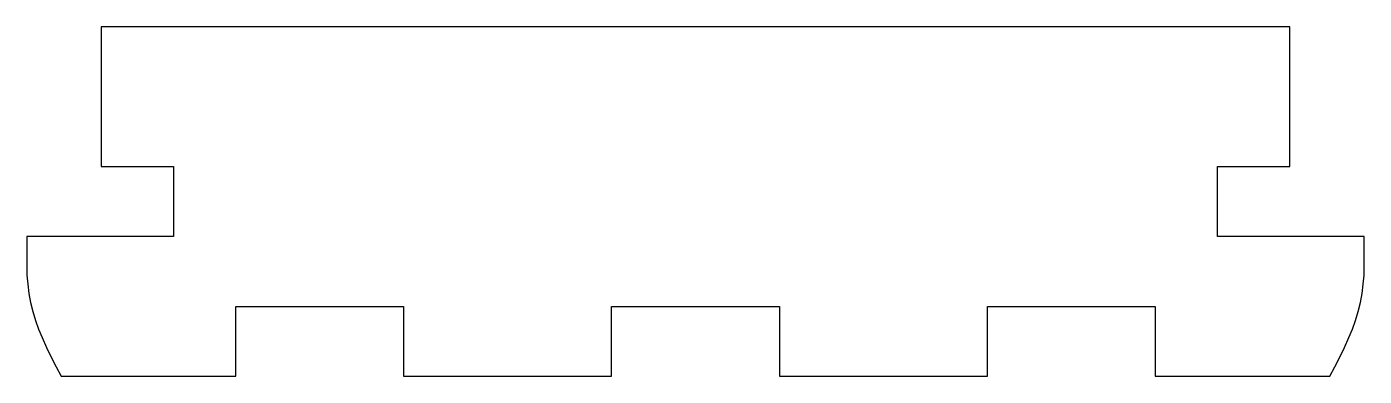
# Model space of a CAD drawing. Header units: millimetres. Extents: x 0 to 95.6, y 0 to 25.
import ezdxf

# ---------------------------------------------------------------- set-up
doc = ezdxf.new("R2010")
doc.units = ezdxf.units.MM

msp = doc.modelspace()

# ---------------------------------------------------------------- linework, layer by layer
msp.add_lwpolyline([(93.194, 0), (93.548, 0.684), (93.89, 1.373), (94.222, 2.068), (94.544, 2.768), (94.799, 3.377), (95.021, 3.999), (95.211, 4.632), (95.366, 5.274), (95.488, 5.923), (95.575, 6.578), (95.627, 7.236), (95.644, 7.897), (95.644, 10), (85.144, 10), (85.144, 15), (90.322, 15), (90.322, 25), (5.322, 25), (5.322, 15), (10.5, 15), (10.5, 10), (0, 10), (0, 7.897), (0.017, 7.236), (0.07, 6.578), (0.157, 5.923), (0.278, 5.274), (0.434, 4.632), (0.623, 3.999), (0.846, 3.377), (1.101, 2.768), (1.422, 2.068), (1.754, 1.373), (2.097, 0.684), (2.45, 0), (14.95, 0), (14.95, 5), (26.95, 5), (26.95, 0), (41.822, 0), (41.822, 5), (53.822, 5), (53.822, 0), (68.694, 0), (68.694, 5), (80.694, 5), (80.694, 0)], close=True)

doc.saveas('drawing.dxf')
